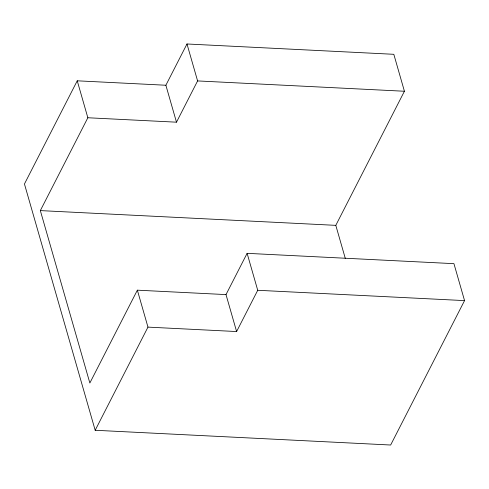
<?xml version="1.0" encoding="UTF-8"?>
<svg xmlns="http://www.w3.org/2000/svg" width="489" height="489" viewBox="0 0 489 489"><rect width="100%" height="100%" fill="white"/><g stroke="black" fill="none" stroke-linecap="round" stroke-linejoin="round"><path stroke-width="0.73" d="M345.283 258.363L335.802 225.35L404.421 91.247L393.816 54.303L186.987 43.979L165.875 85.239L77.238 80.813L24.45 183.968L95.184 430.271L390.65 445.021L464.55 300.607L453.939 263.663L247.116 253.339L226.004 294.598L236.609 331.542L147.971 327.117L95.184 430.271M226.004 294.598L137.36 290.173L89.854 383.009L40.336 210.6L87.849 117.757L77.238 80.813M87.849 117.757L176.486 122.183L197.599 80.923L186.987 43.979M236.609 331.542L257.727 290.283L247.116 253.339M197.599 80.923L404.421 91.247M40.336 210.6L335.802 225.35M257.727 290.283L464.55 300.607M165.875 85.239L176.486 122.183M137.36 290.173L147.971 327.117"/></g></svg>
